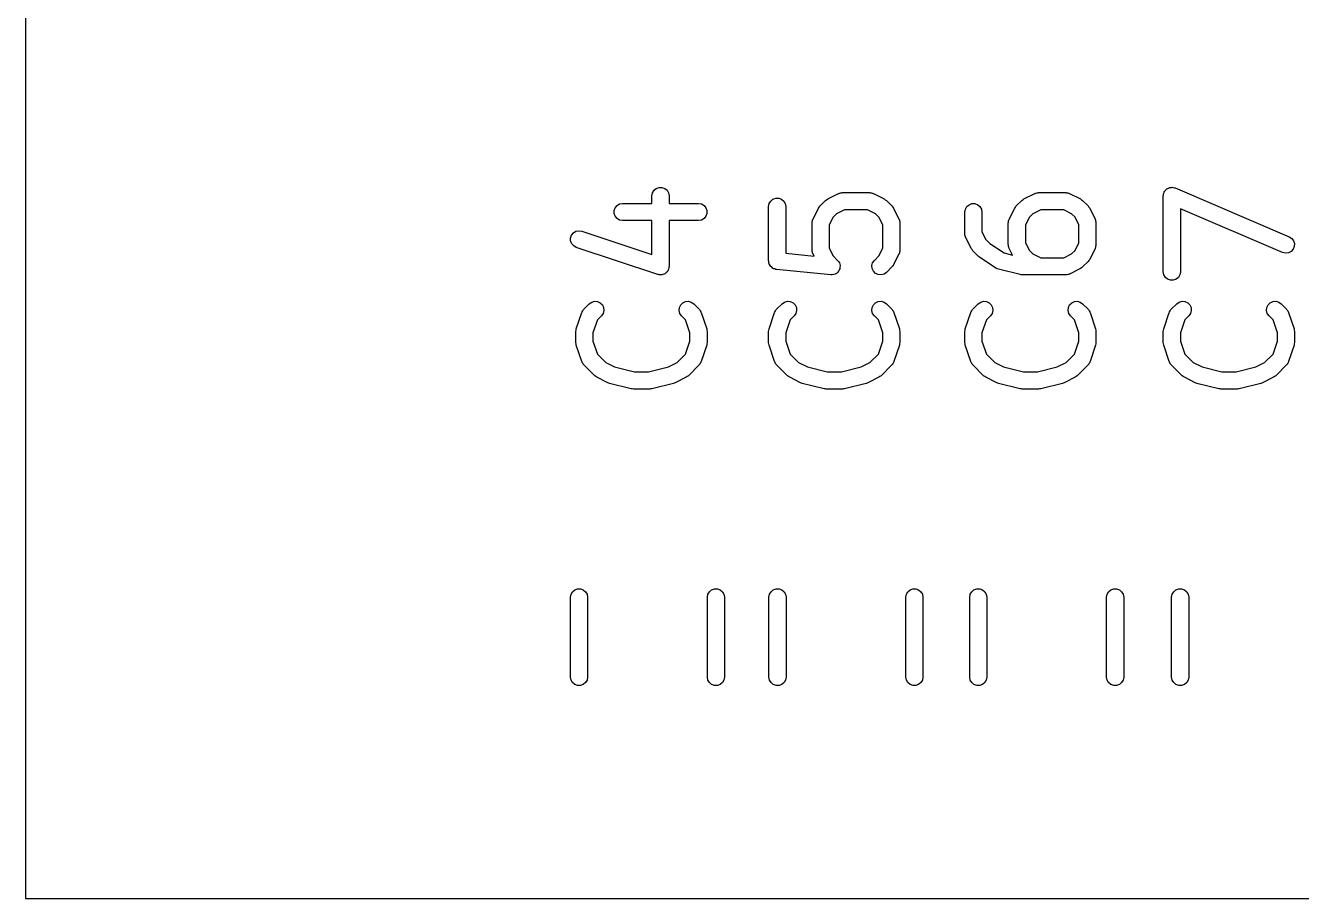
# Model space of a CAD drawing. Extents: x 76 to 227, y -129 to -83.
# Drawn here: x 108.93 to 120.11, y -108.07 to -100.42 of the extents above; entities that cross this region are included whole.
import ezdxf

# ---------------------------------------------------------------- set-up
doc = ezdxf.new("R2010")
doc.units = 0
doc.header["$MEASUREMENT"] = 0
doc.layers.add('BLACK', color=7, linetype='CONTINUOUS')

msp = doc.modelspace()

# ---------------------------------------------------------------- linework, layer by layer
at = {"layer": 'Black'}
for p, q in [((108.927, -100.22), (108.927, -108.07)), ((114.419, -101.912), (114.424, -101.886)), ((114.424, -101.886), (114.437, -101.863)), ((114.437, -101.863), (114.457, -101.847)), ((114.457, -101.847), (114.481, -101.838)), ((114.481, -101.838), (114.507, -101.838)), ((114.507, -101.838), (114.532, -101.847)), ((114.532, -101.847), (114.552, -101.863)), ((114.552, -101.863), (114.565, -101.886)), ((114.565, -101.886), (114.569, -101.912)), ((115.96, -101.94), (116.055, -101.892)), ((116.055, -101.892), (116.059, -101.891)), ((116.059, -101.891), (116.063, -101.889)), ((116.063, -101.889), (116.072, -101.887)), ((116.072, -101.887), (116.08, -101.885)), ((116.08, -101.885), (116.085, -101.885)), ((116.085, -101.885), (116.089, -101.884)), ((116.089, -101.884), (116.327, -101.884)), ((116.327, -101.884), (116.331, -101.885)), ((116.331, -101.885), (116.335, -101.885)), ((116.335, -101.885), (116.344, -101.887)), ((116.344, -101.887), (116.353, -101.889)), ((116.353, -101.889), (116.356, -101.891)), ((116.356, -101.891), (116.36, -101.892)), ((116.36, -101.892), (116.456, -101.94)), ((117.68, -101.94), (117.775, -101.892)), ((117.775, -101.892), (117.779, -101.891)), ((117.779, -101.891), (117.783, -101.889)), ((117.783, -101.889), (117.792, -101.887)), ((117.792, -101.887), (117.8, -101.885)), ((117.8, -101.885), (117.805, -101.885)), ((117.805, -101.885), (117.809, -101.884)), ((117.809, -101.884), (118.047, -101.884)), ((118.047, -101.884), (118.051, -101.885)), ((118.051, -101.885), (118.055, -101.885)), ((118.055, -101.885), (118.064, -101.887)), ((118.064, -101.887), (118.073, -101.889)), ((118.073, -101.889), (118.076, -101.891)), ((118.076, -101.891), (118.08, -101.892)), ((118.08, -101.892), (118.176, -101.94)), ((118.902, -101.912), (118.904, -101.903)), ((118.904, -101.895), (118.906, -101.89)), ((118.904, -101.903), (118.904, -101.895)), ((118.906, -101.89), (118.907, -101.886)), ((118.907, -101.886), (118.911, -101.879)), ((118.911, -101.879), (118.915, -101.871)), ((118.915, -101.871), (118.918, -101.867)), ((118.918, -101.867), (118.92, -101.863)), ((118.92, -101.863), (118.927, -101.858)), ((118.927, -101.858), (118.932, -101.852)), ((118.932, -101.852), (118.936, -101.85)), ((118.936, -101.85), (118.94, -101.847)), ((118.94, -101.847), (118.948, -101.844)), ((118.948, -101.844), (118.956, -101.84)), ((118.956, -101.84), (118.96, -101.839)), ((118.96, -101.839), (118.964, -101.838)), ((118.964, -101.838), (118.973, -101.838)), ((118.973, -101.838), (118.982, -101.837)), ((118.982, -101.837), (118.986, -101.838)), ((118.986, -101.838), (118.99, -101.838)), ((118.99, -101.838), (118.999, -101.841)), ((118.999, -101.841), (119.007, -101.843)), ((119.007, -101.843), (120.007, -102.271)), ((114.087, -102.041), (114.096, -102.017)), ((114.096, -102.017), (114.113, -101.997)), ((114.113, -101.997), (114.135, -101.984)), ((114.135, -101.984), (114.161, -101.98)), ((114.161, -101.98), (114.419, -101.98)), ((114.419, -101.98), (114.419, -101.912)), ((114.569, -101.912), (114.569, -101.98)), ((114.569, -101.98), (114.827, -101.98)), ((114.827, -101.98), (114.853, -101.984)), ((114.853, -101.984), (114.876, -101.997)), ((114.876, -101.997), (114.892, -102.017)), ((114.892, -102.017), (114.901, -102.041)), ((115.442, -102.007), (115.447, -101.981)), ((115.442, -102.483), (115.442, -102.007)), ((115.447, -101.981), (115.46, -101.959)), ((115.46, -101.959), (115.48, -101.942)), ((115.48, -101.942), (115.504, -101.933)), ((115.504, -101.933), (115.53, -101.933)), ((115.53, -101.933), (115.555, -101.942)), ((115.555, -101.942), (115.575, -101.959)), ((115.575, -101.959), (115.588, -101.981)), ((115.588, -101.981), (115.592, -102.007)), ((115.592, -102.007), (115.592, -102.415)), ((115.879, -102.021), (115.886, -102.011)), ((115.886, -102.011), (115.893, -102.001)), ((115.893, -102.001), (115.941, -101.954)), ((115.941, -101.954), (115.95, -101.947)), ((115.95, -101.947), (115.96, -101.94)), ((116.456, -101.94), (116.465, -101.947)), ((116.465, -101.947), (116.475, -101.954)), ((116.475, -101.954), (116.523, -102.001)), ((116.523, -102.001), (116.53, -102.011)), ((116.53, -102.011), (116.537, -102.021)), ((117.167, -102.029), (117.18, -102.006)), ((117.18, -102.006), (117.2, -101.99)), ((117.2, -101.99), (117.224, -101.981)), ((117.224, -101.981), (117.25, -101.981)), ((117.25, -101.981), (117.275, -101.99)), ((117.275, -101.99), (117.295, -102.006)), ((117.295, -102.006), (117.308, -102.029)), ((117.599, -102.021), (117.606, -102.011)), ((117.606, -102.011), (117.613, -102.001)), ((117.613, -102.001), (117.661, -101.954)), ((117.661, -101.954), (117.67, -101.947)), ((117.67, -101.947), (117.68, -101.94)), ((118.176, -101.94), (118.185, -101.947)), ((118.185, -101.947), (118.195, -101.954)), ((118.195, -101.954), (118.243, -102.001)), ((118.243, -102.001), (118.25, -102.011)), ((118.25, -102.011), (118.257, -102.021)), ((118.902, -102.578), (118.902, -101.912)), ((114.087, -102.068), (114.087, -102.041)), ((114.096, -102.092), (114.087, -102.068)), ((114.113, -102.112), (114.096, -102.092)), ((114.135, -102.125), (114.113, -102.112)), ((114.161, -102.13), (114.135, -102.125)), ((114.419, -102.13), (114.161, -102.13)), ((114.419, -102.427), (114.419, -102.13)), ((114.827, -102.13), (114.569, -102.13)), ((114.569, -102.13), (114.569, -102.531)), ((114.853, -102.125), (114.827, -102.13)), ((114.876, -102.112), (114.853, -102.125)), ((114.892, -102.092), (114.876, -102.112)), ((114.901, -102.068), (114.892, -102.092)), ((114.901, -102.041), (114.901, -102.068)), ((115.826, -102.133), (115.828, -102.124)), ((115.828, -102.124), (115.83, -102.12)), ((115.83, -102.12), (115.831, -102.116)), ((115.831, -102.116), (115.879, -102.021)), ((116.008, -102.099), (115.973, -102.167)), ((116.038, -102.069), (116.008, -102.099)), ((116.107, -102.034), (116.038, -102.069)), ((116.309, -102.034), (116.107, -102.034)), ((116.378, -102.069), (116.309, -102.034)), ((116.408, -102.099), (116.378, -102.069)), ((116.442, -102.167), (116.408, -102.099)), ((116.537, -102.021), (116.584, -102.116)), ((116.584, -102.116), (116.586, -102.12)), ((116.586, -102.12), (116.588, -102.124)), ((116.588, -102.124), (116.589, -102.133)), ((117.162, -102.055), (117.167, -102.029)), ((117.162, -102.245), (117.162, -102.055)), ((117.308, -102.029), (117.312, -102.055)), ((117.312, -102.055), (117.312, -102.227)), ((117.546, -102.133), (117.548, -102.124)), ((117.548, -102.124), (117.55, -102.12)), ((117.55, -102.12), (117.551, -102.116)), ((117.551, -102.116), (117.599, -102.021)), ((117.728, -102.099), (117.693, -102.167)), ((117.758, -102.069), (117.728, -102.099)), ((117.827, -102.034), (117.758, -102.069)), ((118.029, -102.034), (117.827, -102.034)), ((118.098, -102.069), (118.029, -102.034)), ((118.128, -102.099), (118.098, -102.069)), ((118.162, -102.167), (118.128, -102.099)), ((118.257, -102.021), (118.304, -102.116)), ((118.304, -102.116), (118.306, -102.12)), ((118.306, -102.12), (118.308, -102.124)), ((118.308, -102.124), (118.309, -102.133)), ((119.948, -102.409), (119.052, -102.025)), ((119.052, -102.025), (119.052, -102.578)), ((113.714, -102.257), (113.73, -102.237)), ((113.73, -102.237), (113.752, -102.223)), ((113.752, -102.223), (113.778, -102.218)), ((113.778, -102.218), (113.803, -102.221)), ((113.803, -102.221), (114.419, -102.427)), ((115.823, -102.15), (115.824, -102.146)), ((115.823, -102.388), (115.823, -102.15)), ((115.824, -102.141), (115.826, -102.133)), ((115.824, -102.146), (115.824, -102.141)), ((115.973, -102.167), (115.973, -102.37)), ((116.442, -102.37), (116.442, -102.167)), ((116.589, -102.133), (116.592, -102.141)), ((116.592, -102.141), (116.592, -102.146)), ((116.592, -102.146), (116.592, -102.15)), ((116.592, -102.15), (116.592, -102.388)), ((117.312, -102.227), (117.347, -102.296)), ((117.543, -102.15), (117.544, -102.146)), ((117.543, -102.34), (117.543, -102.15)), ((117.544, -102.141), (117.546, -102.133)), ((117.544, -102.146), (117.544, -102.141)), ((117.693, -102.167), (117.693, -102.323)), ((118.162, -102.323), (118.162, -102.167)), ((118.309, -102.133), (118.312, -102.141)), ((118.312, -102.141), (118.312, -102.146)), ((118.312, -102.146), (118.312, -102.15)), ((118.312, -102.15), (118.312, -102.34)), ((113.706, -102.282), (113.714, -102.257)), ((113.706, -102.308), (113.706, -102.282)), ((113.716, -102.332), (113.706, -102.308)), ((113.733, -102.351), (113.716, -102.332)), ((113.756, -102.364), (113.733, -102.351)), ((117.163, -102.249), (117.162, -102.245)), ((117.163, -102.254), (117.163, -102.249)), ((117.165, -102.262), (117.163, -102.254)), ((117.167, -102.271), (117.165, -102.262)), ((117.169, -102.274), (117.167, -102.271)), ((117.17, -102.279), (117.169, -102.274)), ((117.218, -102.374), (117.17, -102.279)), ((117.347, -102.296), (117.38, -102.33)), ((117.38, -102.33), (117.506, -102.413)), ((117.544, -102.344), (117.543, -102.34)), ((117.544, -102.349), (117.544, -102.344)), ((117.546, -102.357), (117.544, -102.349)), ((117.693, -102.323), (117.728, -102.391)), ((118.128, -102.391), (118.162, -102.323)), ((118.312, -102.349), (118.309, -102.357)), ((118.312, -102.34), (118.312, -102.344)), ((118.312, -102.344), (118.312, -102.349)), ((120.007, -102.271), (120.029, -102.286)), ((120.029, -102.286), (120.044, -102.306)), ((120.044, -102.306), (120.052, -102.331)), ((120.052, -102.331), (120.05, -102.357)), ((114.47, -102.602), (113.756, -102.364)), ((115.592, -102.415), (115.841, -102.44)), ((115.824, -102.392), (115.823, -102.388)), ((115.824, -102.396), (115.824, -102.392)), ((115.826, -102.405), (115.824, -102.396)), ((115.828, -102.414), (115.826, -102.405)), ((115.83, -102.417), (115.828, -102.414)), ((115.831, -102.421), (115.83, -102.417)), ((115.841, -102.44), (115.831, -102.421)), ((115.973, -102.37), (116.008, -102.439)), ((116.008, -102.439), (116.047, -102.478)), ((116.369, -102.478), (116.408, -102.439)), ((116.408, -102.439), (116.442, -102.37)), ((116.584, -102.421), (116.537, -102.517)), ((116.586, -102.417), (116.584, -102.421)), ((116.588, -102.414), (116.586, -102.417)), ((116.589, -102.405), (116.588, -102.414)), ((116.592, -102.396), (116.589, -102.405)), ((116.592, -102.388), (116.592, -102.392)), ((116.592, -102.392), (116.592, -102.396)), ((117.225, -102.383), (117.218, -102.374)), ((117.232, -102.393), (117.225, -102.383)), ((117.28, -102.441), (117.232, -102.393)), ((117.286, -102.445), (117.28, -102.441)), ((117.291, -102.45), (117.286, -102.445)), ((117.434, -102.545), (117.291, -102.45)), ((117.506, -102.413), (117.58, -102.432)), ((117.548, -102.366), (117.546, -102.357)), ((117.55, -102.37), (117.548, -102.366)), ((117.551, -102.374), (117.55, -102.37)), ((117.58, -102.432), (117.551, -102.374)), ((117.728, -102.391), (117.758, -102.421)), ((117.758, -102.421), (117.827, -102.456)), ((117.827, -102.456), (118.029, -102.456)), ((118.029, -102.456), (118.098, -102.421)), ((118.098, -102.421), (118.128, -102.391)), ((118.304, -102.374), (118.257, -102.469)), ((118.306, -102.37), (118.304, -102.374)), ((118.308, -102.366), (118.306, -102.37)), ((118.309, -102.357), (118.308, -102.366)), ((119.973, -102.415), (119.948, -102.409)), ((119.999, -102.412), (119.973, -102.415)), ((120.022, -102.4), (119.999, -102.412)), ((120.04, -102.381), (120.022, -102.4)), ((120.05, -102.357), (120.04, -102.381)), ((114.552, -102.579), (114.547, -102.582)), ((114.555, -102.572), (114.552, -102.579)), ((114.56, -102.566), (114.555, -102.572)), ((114.562, -102.561), (114.56, -102.566)), ((114.565, -102.556), (114.562, -102.561)), ((114.566, -102.549), (114.565, -102.556)), ((114.568, -102.542), (114.566, -102.549)), ((114.569, -102.531), (114.568, -102.536)), ((114.568, -102.536), (114.568, -102.542)), ((115.443, -102.486), (115.442, -102.483)), ((115.443, -102.489), (115.443, -102.486)), ((115.445, -102.499), (115.443, -102.489)), ((115.447, -102.509), (115.445, -102.499)), ((115.448, -102.511), (115.447, -102.509)), ((115.449, -102.514), (115.448, -102.511)), ((115.455, -102.522), (115.449, -102.514)), ((115.46, -102.531), (115.455, -102.522)), ((115.462, -102.533), (115.46, -102.531)), ((115.464, -102.535), (115.462, -102.533)), ((115.472, -102.541), (115.464, -102.535)), ((115.48, -102.548), (115.472, -102.541)), ((115.483, -102.549), (115.48, -102.548)), ((115.485, -102.551), (115.483, -102.549)), ((115.495, -102.553), (115.485, -102.551)), ((115.504, -102.557), (115.495, -102.553)), ((115.507, -102.557), (115.504, -102.557)), ((115.51, -102.558), (115.507, -102.557)), ((115.986, -102.605), (115.51, -102.558)), ((116.054, -102.574), (116.045, -102.583)), ((116.047, -102.478), (116.047, -102.478)), ((116.047, -102.478), (116.047, -102.478)), ((116.047, -102.478), (116.054, -102.489)), ((116.054, -102.489), (116.062, -102.499)), ((116.055, -102.574), (116.054, -102.574)), ((116.06, -102.562), (116.055, -102.574)), ((116.055, -102.574), (116.055, -102.574)), ((116.066, -102.551), (116.06, -102.562)), ((116.062, -102.499), (116.062, -102.499)), ((116.062, -102.499), (116.062, -102.5)), ((116.062, -102.5), (116.065, -102.512)), ((116.065, -102.512), (116.068, -102.524)), ((116.067, -102.538), (116.066, -102.55)), ((116.066, -102.55), (116.066, -102.551)), ((116.066, -102.551), (116.066, -102.551)), ((116.068, -102.525), (116.067, -102.538)), ((116.068, -102.524), (116.068, -102.525)), ((116.068, -102.525), (116.068, -102.525)), ((116.347, -102.524), (116.354, -102.499)), ((116.35, -102.55), (116.347, -102.524)), ((116.361, -102.574), (116.35, -102.55)), ((116.354, -102.499), (116.369, -102.478)), ((116.379, -102.592), (116.361, -102.574)), ((116.523, -102.536), (116.475, -102.584)), ((116.53, -102.526), (116.523, -102.536)), ((116.537, -102.517), (116.53, -102.526)), ((117.446, -102.551), (117.434, -102.545)), ((117.457, -102.556), (117.446, -102.551)), ((117.648, -102.603), (117.457, -102.556)), ((118.176, -102.55), (118.08, -102.598)), ((118.185, -102.543), (118.176, -102.55)), ((118.195, -102.536), (118.185, -102.543)), ((118.243, -102.489), (118.195, -102.536)), ((118.25, -102.479), (118.243, -102.489)), ((118.257, -102.469), (118.25, -102.479)), ((118.907, -102.604), (118.902, -102.578)), ((119.052, -102.578), (119.048, -102.604)), ((114.476, -102.603), (114.47, -102.602)), ((114.481, -102.605), (114.476, -102.603)), ((114.489, -102.605), (114.481, -102.605)), ((114.496, -102.606), (114.489, -102.605)), ((114.502, -102.605), (114.496, -102.606)), ((114.507, -102.605), (114.502, -102.605)), ((114.514, -102.602), (114.507, -102.605)), ((114.522, -102.6), (114.514, -102.602)), ((114.526, -102.598), (114.522, -102.6)), ((114.532, -102.596), (114.526, -102.598)), ((114.537, -102.591), (114.532, -102.596)), ((114.544, -102.587), (114.537, -102.591)), ((114.547, -102.582), (114.544, -102.587)), ((115.987, -102.605), (115.986, -102.605)), ((115.999, -102.604), (115.987, -102.605)), ((115.987, -102.605), (115.987, -102.605)), ((116.012, -102.603), (115.999, -102.604)), ((116.013, -102.603), (116.012, -102.603)), ((116.024, -102.598), (116.013, -102.603)), ((116.013, -102.603), (116.013, -102.603)), ((116.036, -102.593), (116.024, -102.598)), ((116.037, -102.592), (116.036, -102.592)), ((116.036, -102.592), (116.036, -102.593)), ((116.045, -102.583), (116.037, -102.592)), ((116.403, -102.603), (116.379, -102.592)), ((116.429, -102.605), (116.403, -102.603)), ((116.454, -102.599), (116.429, -102.605)), ((116.475, -102.584), (116.454, -102.599)), ((117.657, -102.604), (117.648, -102.603)), ((117.666, -102.606), (117.657, -102.604)), ((118.047, -102.606), (117.666, -102.606)), ((118.051, -102.605), (118.047, -102.606)), ((118.055, -102.605), (118.051, -102.605)), ((118.064, -102.603), (118.055, -102.605)), ((118.073, -102.601), (118.064, -102.603)), ((118.076, -102.599), (118.073, -102.601)), ((118.08, -102.598), (118.076, -102.599)), ((118.92, -102.627), (118.907, -102.604)), ((118.94, -102.643), (118.92, -102.627)), ((118.964, -102.652), (118.94, -102.643)), ((118.99, -102.652), (118.964, -102.652)), ((119.015, -102.643), (118.99, -102.652)), ((119.035, -102.627), (119.015, -102.643)), ((119.048, -102.604), (119.035, -102.627)), ((113.812, -102.92), (113.816, -102.913)), ((113.816, -102.913), (113.819, -102.91)), ((113.819, -102.91), (113.822, -102.906)), ((113.822, -102.906), (113.87, -102.859)), ((113.87, -102.859), (113.891, -102.844)), ((113.891, -102.844), (113.916, -102.837)), ((113.916, -102.837), (113.942, -102.839)), ((113.942, -102.839), (113.966, -102.85)), ((113.966, -102.85), (113.984, -102.869)), ((113.984, -102.869), (113.995, -102.892)), ((113.995, -102.892), (113.997, -102.918)), ((114.657, -102.918), (114.66, -102.892)), ((114.66, -102.892), (114.671, -102.869)), ((114.671, -102.869), (114.689, -102.85)), ((114.689, -102.85), (114.713, -102.839)), ((114.713, -102.839), (114.739, -102.837)), ((114.739, -102.837), (114.764, -102.844)), ((114.764, -102.844), (114.785, -102.859)), ((114.785, -102.859), (114.833, -102.906)), ((114.833, -102.906), (114.835, -102.91)), ((114.835, -102.91), (114.839, -102.913)), ((114.839, -102.913), (114.843, -102.92)), ((115.502, -102.92), (115.506, -102.913)), ((115.506, -102.913), (115.509, -102.91)), ((115.509, -102.91), (115.512, -102.906)), ((115.512, -102.906), (115.56, -102.859)), ((115.56, -102.859), (115.581, -102.844)), ((115.581, -102.844), (115.606, -102.837)), ((115.606, -102.837), (115.632, -102.839)), ((115.632, -102.839), (115.656, -102.85)), ((115.656, -102.85), (115.674, -102.869)), ((115.674, -102.869), (115.685, -102.892)), ((115.685, -102.892), (115.687, -102.918)), ((116.347, -102.918), (116.35, -102.892)), ((116.35, -102.892), (116.361, -102.869)), ((116.361, -102.869), (116.379, -102.85)), ((116.379, -102.85), (116.403, -102.839)), ((116.403, -102.839), (116.429, -102.837)), ((116.429, -102.837), (116.454, -102.844)), ((116.454, -102.844), (116.475, -102.859)), ((116.475, -102.859), (116.523, -102.906)), ((116.523, -102.906), (116.525, -102.91)), ((116.525, -102.91), (116.529, -102.913)), ((116.529, -102.913), (116.533, -102.92)), ((117.222, -102.92), (117.226, -102.913)), ((117.226, -102.913), (117.229, -102.91)), ((117.229, -102.91), (117.232, -102.906)), ((117.232, -102.906), (117.28, -102.859)), ((117.28, -102.859), (117.301, -102.844)), ((117.301, -102.844), (117.326, -102.837)), ((117.326, -102.837), (117.352, -102.839)), ((117.352, -102.839), (117.376, -102.85)), ((117.376, -102.85), (117.394, -102.869)), ((117.394, -102.869), (117.405, -102.892)), ((117.405, -102.892), (117.407, -102.918)), ((118.067, -102.918), (118.07, -102.892)), ((118.07, -102.892), (118.081, -102.869)), ((118.081, -102.869), (118.099, -102.85)), ((118.099, -102.85), (118.123, -102.839)), ((118.123, -102.839), (118.149, -102.837)), ((118.149, -102.837), (118.174, -102.844)), ((118.174, -102.844), (118.195, -102.859)), ((118.195, -102.859), (118.243, -102.906)), ((118.243, -102.906), (118.245, -102.91)), ((118.245, -102.91), (118.249, -102.913)), ((118.249, -102.913), (118.253, -102.92)), ((118.962, -102.92), (118.966, -102.913)), ((118.966, -102.913), (118.969, -102.91)), ((118.969, -102.91), (118.972, -102.906)), ((118.972, -102.906), (119.02, -102.859)), ((119.02, -102.859), (119.041, -102.844)), ((119.041, -102.844), (119.066, -102.837)), ((119.066, -102.837), (119.092, -102.839)), ((119.092, -102.839), (119.116, -102.85)), ((119.116, -102.85), (119.134, -102.869)), ((119.134, -102.869), (119.145, -102.892)), ((119.145, -102.892), (119.147, -102.918)), ((119.807, -102.918), (119.81, -102.892)), ((119.81, -102.892), (119.821, -102.869)), ((119.821, -102.869), (119.839, -102.85)), ((119.839, -102.85), (119.863, -102.839)), ((119.863, -102.839), (119.889, -102.837)), ((119.889, -102.837), (119.914, -102.844)), ((119.914, -102.844), (119.935, -102.859)), ((119.935, -102.859), (119.983, -102.906)), ((119.983, -102.906), (119.985, -102.91)), ((119.985, -102.91), (119.989, -102.913)), ((119.989, -102.913), (119.993, -102.92)), ((113.756, -103.078), (113.804, -102.936)), ((113.804, -102.936), (113.806, -102.932)), ((113.806, -102.932), (113.807, -102.928)), ((113.807, -102.928), (113.812, -102.92)), ((113.941, -103), (113.902, -103.114)), ((113.976, -102.965), (113.941, -103)), ((113.991, -102.943), (113.976, -102.965)), ((113.997, -102.918), (113.991, -102.943)), ((114.664, -102.943), (114.657, -102.918)), ((114.679, -102.965), (114.664, -102.943)), ((114.714, -103), (114.679, -102.965)), ((114.752, -103.114), (114.714, -103)), ((114.843, -102.92), (114.848, -102.928)), ((114.848, -102.928), (114.849, -102.932)), ((114.849, -102.932), (114.851, -102.936)), ((114.851, -102.936), (114.899, -103.078)), ((115.446, -103.078), (115.494, -102.936)), ((115.494, -102.936), (115.496, -102.932)), ((115.496, -102.932), (115.497, -102.928)), ((115.497, -102.928), (115.502, -102.92)), ((115.631, -103), (115.592, -103.114)), ((115.666, -102.965), (115.631, -103)), ((115.681, -102.943), (115.666, -102.965)), ((115.687, -102.918), (115.681, -102.943)), ((116.354, -102.943), (116.347, -102.918)), ((116.369, -102.965), (116.354, -102.943)), ((116.404, -103), (116.369, -102.965)), ((116.442, -103.114), (116.404, -103)), ((116.533, -102.92), (116.538, -102.928)), ((116.538, -102.928), (116.539, -102.932)), ((116.539, -102.932), (116.541, -102.936)), ((116.541, -102.936), (116.589, -103.078)), ((117.166, -103.078), (117.214, -102.936)), ((117.214, -102.936), (117.216, -102.932)), ((117.216, -102.932), (117.217, -102.928)), ((117.217, -102.928), (117.222, -102.92)), ((117.351, -103), (117.312, -103.114)), ((117.386, -102.965), (117.351, -103)), ((117.401, -102.943), (117.386, -102.965)), ((117.407, -102.918), (117.401, -102.943)), ((118.074, -102.943), (118.067, -102.918)), ((118.089, -102.965), (118.074, -102.943)), ((118.124, -103), (118.089, -102.965)), ((118.162, -103.114), (118.124, -103)), ((118.253, -102.92), (118.258, -102.928)), ((118.258, -102.928), (118.259, -102.932)), ((118.259, -102.932), (118.261, -102.936)), ((118.261, -102.936), (118.309, -103.078)), ((118.906, -103.078), (118.954, -102.936)), ((118.954, -102.936), (118.956, -102.932)), ((118.956, -102.932), (118.957, -102.928)), ((118.957, -102.928), (118.962, -102.92)), ((119.091, -103), (119.052, -103.114)), ((119.126, -102.965), (119.091, -103)), ((119.141, -102.943), (119.126, -102.965)), ((119.147, -102.918), (119.141, -102.943)), ((119.814, -102.943), (119.807, -102.918)), ((119.829, -102.965), (119.814, -102.943)), ((119.864, -103), (119.829, -102.965)), ((119.902, -103.114), (119.864, -103)), ((119.993, -102.92), (119.998, -102.928)), ((119.998, -102.928), (119.999, -102.932)), ((119.999, -102.932), (120.001, -102.936)), ((120.001, -102.936), (120.049, -103.078)), ((113.752, -103.102), (113.754, -103.09)), ((113.752, -103.197), (113.752, -103.102)), ((113.754, -103.09), (113.756, -103.078)), ((113.902, -103.114), (113.902, -103.185)), ((114.752, -103.185), (114.752, -103.114)), ((114.899, -103.078), (114.9, -103.09)), ((114.9, -103.09), (114.902, -103.102)), ((114.902, -103.102), (114.902, -103.197)), ((115.442, -103.102), (115.444, -103.09)), ((115.442, -103.197), (115.442, -103.102)), ((115.444, -103.09), (115.446, -103.078)), ((115.592, -103.114), (115.592, -103.185)), ((116.442, -103.185), (116.442, -103.114)), ((116.589, -103.078), (116.59, -103.09)), ((116.59, -103.09), (116.592, -103.102)), ((116.592, -103.102), (116.592, -103.197)), ((117.162, -103.102), (117.164, -103.09)), ((117.162, -103.197), (117.162, -103.102)), ((117.164, -103.09), (117.166, -103.078)), ((117.312, -103.114), (117.312, -103.185)), ((118.162, -103.185), (118.162, -103.114)), ((118.309, -103.078), (118.31, -103.09)), ((118.31, -103.09), (118.312, -103.102)), ((118.312, -103.102), (118.312, -103.197)), ((118.902, -103.102), (118.904, -103.09)), ((118.902, -103.197), (118.902, -103.102)), ((118.904, -103.09), (118.906, -103.078)), ((119.052, -103.114), (119.052, -103.185)), ((119.902, -103.185), (119.902, -103.114)), ((120.049, -103.078), (120.05, -103.09)), ((120.05, -103.09), (120.052, -103.102)), ((120.052, -103.102), (120.052, -103.197)), ((113.754, -103.209), (113.752, -103.197)), ((113.756, -103.221), (113.754, -103.209)), ((113.804, -103.364), (113.756, -103.221)), ((113.902, -103.185), (113.941, -103.3)), ((114.714, -103.3), (114.752, -103.185)), ((114.899, -103.221), (114.851, -103.364)), ((114.9, -103.209), (114.899, -103.221)), ((114.902, -103.197), (114.9, -103.209)), ((115.444, -103.209), (115.442, -103.197)), ((115.446, -103.221), (115.444, -103.209)), ((115.494, -103.364), (115.446, -103.221)), ((115.592, -103.185), (115.631, -103.3)), ((116.404, -103.3), (116.442, -103.185)), ((116.589, -103.221), (116.541, -103.364)), ((116.59, -103.209), (116.589, -103.221)), ((116.592, -103.197), (116.59, -103.209)), ((117.164, -103.209), (117.162, -103.197)), ((117.166, -103.221), (117.164, -103.209)), ((117.214, -103.364), (117.166, -103.221)), ((117.312, -103.185), (117.351, -103.3)), ((118.124, -103.3), (118.162, -103.185)), ((118.309, -103.221), (118.261, -103.364)), ((118.31, -103.209), (118.309, -103.221)), ((118.312, -103.197), (118.31, -103.209)), ((118.904, -103.209), (118.902, -103.197)), ((118.906, -103.221), (118.904, -103.209)), ((118.954, -103.364), (118.906, -103.221)), ((119.052, -103.185), (119.091, -103.3)), ((119.864, -103.3), (119.902, -103.185)), ((120.049, -103.221), (120.001, -103.364)), ((120.05, -103.209), (120.049, -103.221)), ((120.052, -103.197), (120.05, -103.209)), ((113.941, -103.3), (114.015, -103.374)), ((114.64, -103.374), (114.714, -103.3)), ((115.631, -103.3), (115.705, -103.374)), ((116.33, -103.374), (116.404, -103.3)), ((117.351, -103.3), (117.425, -103.374)), ((118.05, -103.374), (118.124, -103.3)), ((119.091, -103.3), (119.165, -103.374)), ((119.79, -103.374), (119.864, -103.3)), ((113.806, -103.368), (113.804, -103.364)), ((113.807, -103.372), (113.806, -103.368)), ((113.812, -103.379), (113.807, -103.372)), ((113.816, -103.387), (113.812, -103.379)), ((113.819, -103.39), (113.816, -103.387)), ((113.822, -103.393), (113.819, -103.39)), ((113.917, -103.489), (113.822, -103.393)), ((114.015, -103.374), (114.092, -103.412)), ((114.092, -103.412), (114.265, -103.456)), ((114.265, -103.456), (114.39, -103.456)), ((114.39, -103.456), (114.563, -103.412)), ((114.563, -103.412), (114.64, -103.374)), ((114.833, -103.393), (114.738, -103.489)), ((114.835, -103.39), (114.833, -103.393)), ((114.839, -103.387), (114.835, -103.39)), ((114.843, -103.379), (114.839, -103.387)), ((114.848, -103.372), (114.843, -103.379)), ((114.849, -103.368), (114.848, -103.372)), ((114.851, -103.364), (114.849, -103.368)), ((115.496, -103.368), (115.494, -103.364)), ((115.497, -103.372), (115.496, -103.368)), ((115.502, -103.379), (115.497, -103.372)), ((115.506, -103.387), (115.502, -103.379)), ((115.509, -103.39), (115.506, -103.387)), ((115.512, -103.393), (115.509, -103.39)), ((115.607, -103.489), (115.512, -103.393)), ((115.705, -103.374), (115.782, -103.412)), ((115.782, -103.412), (115.955, -103.456)), ((115.955, -103.456), (116.08, -103.456)), ((116.08, -103.456), (116.253, -103.412)), ((116.253, -103.412), (116.33, -103.374)), ((116.523, -103.393), (116.428, -103.489)), ((116.525, -103.39), (116.523, -103.393)), ((116.529, -103.387), (116.525, -103.39)), ((116.533, -103.379), (116.529, -103.387)), ((116.538, -103.372), (116.533, -103.379)), ((116.539, -103.368), (116.538, -103.372)), ((116.541, -103.364), (116.539, -103.368)), ((117.216, -103.368), (117.214, -103.364)), ((117.217, -103.372), (117.216, -103.368)), ((117.222, -103.379), (117.217, -103.372)), ((117.226, -103.387), (117.222, -103.379)), ((117.229, -103.39), (117.226, -103.387)), ((117.232, -103.393), (117.229, -103.39)), ((117.327, -103.489), (117.232, -103.393)), ((117.425, -103.374), (117.502, -103.412)), ((117.502, -103.412), (117.675, -103.456)), ((117.675, -103.456), (117.8, -103.456)), ((117.8, -103.456), (117.973, -103.412)), ((117.973, -103.412), (118.05, -103.374)), ((118.243, -103.393), (118.148, -103.489)), ((118.245, -103.39), (118.243, -103.393)), ((118.249, -103.387), (118.245, -103.39)), ((118.253, -103.379), (118.249, -103.387)), ((118.258, -103.372), (118.253, -103.379)), ((118.259, -103.368), (118.258, -103.372)), ((118.261, -103.364), (118.259, -103.368)), ((118.956, -103.368), (118.954, -103.364)), ((118.957, -103.372), (118.956, -103.368)), ((118.962, -103.379), (118.957, -103.372)), ((118.966, -103.387), (118.962, -103.379)), ((118.969, -103.39), (118.966, -103.387)), ((118.972, -103.393), (118.969, -103.39)), ((119.067, -103.489), (118.972, -103.393)), ((119.165, -103.374), (119.242, -103.412)), ((119.242, -103.412), (119.415, -103.456)), ((119.415, -103.456), (119.54, -103.456)), ((119.54, -103.456), (119.713, -103.412)), ((119.713, -103.412), (119.79, -103.374)), ((119.983, -103.393), (119.888, -103.489)), ((119.985, -103.39), (119.983, -103.393)), ((119.989, -103.387), (119.985, -103.39)), ((119.993, -103.379), (119.989, -103.387)), ((119.998, -103.372), (119.993, -103.379)), ((119.999, -103.368), (119.998, -103.372)), ((120.001, -103.364), (119.999, -103.368)), ((113.927, -103.495), (113.917, -103.489)), ((113.937, -103.503), (113.927, -103.495)), ((114.032, -103.55), (113.937, -103.503)), ((114.04, -103.553), (114.032, -103.55)), ((114.047, -103.556), (114.04, -103.553)), ((114.238, -103.603), (114.047, -103.556)), ((114.607, -103.556), (114.417, -103.603)), ((114.615, -103.553), (114.607, -103.556)), ((114.623, -103.55), (114.615, -103.553)), ((114.718, -103.503), (114.623, -103.55)), ((114.728, -103.495), (114.718, -103.503)), ((114.738, -103.489), (114.728, -103.495)), ((115.617, -103.495), (115.607, -103.489)), ((115.627, -103.503), (115.617, -103.495)), ((115.722, -103.55), (115.627, -103.503)), ((115.73, -103.553), (115.722, -103.55)), ((115.737, -103.556), (115.73, -103.553)), ((115.928, -103.603), (115.737, -103.556)), ((116.297, -103.556), (116.107, -103.603)), ((116.305, -103.553), (116.297, -103.556)), ((116.313, -103.55), (116.305, -103.553)), ((116.408, -103.503), (116.313, -103.55)), ((116.418, -103.495), (116.408, -103.503)), ((116.428, -103.489), (116.418, -103.495)), ((117.337, -103.495), (117.327, -103.489)), ((117.347, -103.503), (117.337, -103.495)), ((117.442, -103.55), (117.347, -103.503)), ((117.45, -103.553), (117.442, -103.55)), ((117.457, -103.556), (117.45, -103.553)), ((117.648, -103.603), (117.457, -103.556)), ((118.017, -103.556), (117.827, -103.603)), ((118.025, -103.553), (118.017, -103.556)), ((118.033, -103.55), (118.025, -103.553)), ((118.128, -103.503), (118.033, -103.55)), ((118.138, -103.495), (118.128, -103.503)), ((118.148, -103.489), (118.138, -103.495)), ((119.077, -103.495), (119.067, -103.489)), ((119.087, -103.503), (119.077, -103.495)), ((119.182, -103.55), (119.087, -103.503)), ((119.19, -103.553), (119.182, -103.55)), ((119.197, -103.556), (119.19, -103.553)), ((119.388, -103.603), (119.197, -103.556)), ((119.757, -103.556), (119.567, -103.603)), ((119.765, -103.553), (119.757, -103.556)), ((119.773, -103.55), (119.765, -103.553)), ((119.868, -103.503), (119.773, -103.55)), ((119.878, -103.495), (119.868, -103.503)), ((119.888, -103.489), (119.878, -103.495)), ((114.247, -103.604), (114.238, -103.603)), ((114.256, -103.606), (114.247, -103.604)), ((114.399, -103.606), (114.256, -103.606)), ((114.408, -103.604), (114.399, -103.606)), ((114.417, -103.603), (114.408, -103.604)), ((115.937, -103.604), (115.928, -103.603)), ((115.946, -103.606), (115.937, -103.604)), ((116.089, -103.606), (115.946, -103.606)), ((116.098, -103.604), (116.089, -103.606)), ((116.107, -103.603), (116.098, -103.604)), ((117.657, -103.604), (117.648, -103.603)), ((117.666, -103.606), (117.657, -103.604)), ((117.809, -103.606), (117.666, -103.606)), ((117.818, -103.604), (117.809, -103.606)), ((117.827, -103.603), (117.818, -103.604)), ((119.397, -103.604), (119.388, -103.603)), ((119.406, -103.606), (119.397, -103.604)), ((119.549, -103.606), (119.406, -103.606)), ((119.558, -103.604), (119.549, -103.606)), ((119.567, -103.603), (119.558, -103.604)), ((113.723, -105.382), (113.742, -105.365)), ((113.742, -105.365), (113.767, -105.356)), ((113.767, -105.356), (113.793, -105.356)), ((113.793, -105.356), (113.817, -105.365)), ((113.817, -105.365), (113.837, -105.382)), ((114.923, -105.382), (114.942, -105.365)), ((114.942, -105.365), (114.967, -105.356)), ((114.967, -105.356), (114.993, -105.356)), ((114.993, -105.356), (115.017, -105.365)), ((115.017, -105.365), (115.037, -105.382)), ((115.463, -105.382), (115.483, -105.365)), ((115.483, -105.365), (115.507, -105.356)), ((115.507, -105.356), (115.533, -105.356)), ((115.533, -105.356), (115.557, -105.365)), ((115.557, -105.365), (115.577, -105.382)), ((116.663, -105.382), (116.682, -105.365)), ((116.682, -105.365), (116.707, -105.356)), ((116.707, -105.356), (116.733, -105.356)), ((116.733, -105.356), (116.757, -105.365)), ((116.757, -105.365), (116.777, -105.382)), ((117.223, -105.382), (117.242, -105.365)), ((117.242, -105.365), (117.267, -105.356)), ((117.267, -105.356), (117.293, -105.356)), ((117.293, -105.356), (117.317, -105.365)), ((117.317, -105.365), (117.337, -105.382)), ((118.423, -105.382), (118.442, -105.365)), ((118.442, -105.365), (118.467, -105.356)), ((118.467, -105.356), (118.493, -105.356)), ((118.493, -105.356), (118.517, -105.365)), ((118.517, -105.365), (118.537, -105.382)), ((118.993, -105.382), (119.012, -105.365)), ((119.012, -105.365), (119.037, -105.356)), ((119.037, -105.356), (119.063, -105.356)), ((119.063, -105.356), (119.087, -105.365)), ((119.087, -105.365), (119.107, -105.382)), ((113.705, -105.43), (113.71, -105.404)), ((113.705, -106.13), (113.705, -105.43)), ((113.71, -105.404), (113.723, -105.382)), ((113.837, -105.382), (113.85, -105.404)), ((113.85, -105.404), (113.855, -105.43)), ((113.855, -105.43), (113.855, -106.13)), ((114.905, -105.43), (114.91, -105.404)), ((114.905, -106.13), (114.905, -105.43)), ((114.91, -105.404), (114.923, -105.382)), ((115.037, -105.382), (115.05, -105.404)), ((115.05, -105.404), (115.055, -105.43)), ((115.055, -105.43), (115.055, -106.13)), ((115.445, -105.43), (115.45, -105.404)), ((115.445, -106.13), (115.445, -105.43)), ((115.45, -105.404), (115.463, -105.382)), ((115.577, -105.382), (115.59, -105.404)), ((115.59, -105.404), (115.595, -105.43)), ((115.595, -105.43), (115.595, -106.13)), ((116.645, -105.43), (116.65, -105.404)), ((116.645, -106.13), (116.645, -105.43)), ((116.65, -105.404), (116.663, -105.382)), ((116.777, -105.382), (116.79, -105.404)), ((116.79, -105.404), (116.795, -105.43)), ((116.795, -105.43), (116.795, -106.13)), ((117.205, -105.43), (117.21, -105.404)), ((117.205, -106.13), (117.205, -105.43)), ((117.21, -105.404), (117.223, -105.382)), ((117.337, -105.382), (117.35, -105.404)), ((117.35, -105.404), (117.355, -105.43)), ((117.355, -105.43), (117.355, -106.13)), ((118.405, -105.43), (118.41, -105.404)), ((118.405, -106.13), (118.405, -105.43)), ((118.41, -105.404), (118.423, -105.382)), ((118.537, -105.382), (118.55, -105.404)), ((118.55, -105.404), (118.555, -105.43)), ((118.555, -105.43), (118.555, -106.13)), ((118.975, -105.43), (118.98, -105.404)), ((118.975, -106.13), (118.975, -105.43)), ((118.98, -105.404), (118.993, -105.382)), ((119.107, -105.382), (119.12, -105.404)), ((119.12, -105.404), (119.125, -105.43)), ((119.125, -105.43), (119.125, -106.13)), ((113.71, -106.156), (113.705, -106.13)), ((113.723, -106.178), (113.71, -106.156)), ((113.85, -106.156), (113.837, -106.178)), ((113.855, -106.13), (113.85, -106.156)), ((114.91, -106.156), (114.905, -106.13)), ((114.923, -106.178), (114.91, -106.156)), ((115.05, -106.156), (115.037, -106.178)), ((115.055, -106.13), (115.05, -106.156)), ((115.45, -106.156), (115.445, -106.13)), ((115.463, -106.178), (115.45, -106.156)), ((115.59, -106.156), (115.577, -106.178)), ((115.595, -106.13), (115.59, -106.156)), ((116.65, -106.156), (116.645, -106.13)), ((116.663, -106.178), (116.65, -106.156)), ((116.79, -106.156), (116.777, -106.178)), ((116.795, -106.13), (116.79, -106.156)), ((117.21, -106.156), (117.205, -106.13)), ((117.223, -106.178), (117.21, -106.156)), ((117.35, -106.156), (117.337, -106.178)), ((117.355, -106.13), (117.35, -106.156)), ((118.41, -106.156), (118.405, -106.13)), ((118.423, -106.178), (118.41, -106.156)), ((118.55, -106.156), (118.537, -106.178)), ((118.555, -106.13), (118.55, -106.156)), ((118.98, -106.156), (118.975, -106.13)), ((118.993, -106.178), (118.98, -106.156)), ((119.12, -106.156), (119.107, -106.178)), ((119.125, -106.13), (119.12, -106.156)), ((113.742, -106.195), (113.723, -106.178)), ((113.767, -106.204), (113.742, -106.195)), ((113.793, -106.204), (113.767, -106.204)), ((113.817, -106.195), (113.793, -106.204)), ((113.837, -106.178), (113.817, -106.195)), ((114.942, -106.195), (114.923, -106.178)), ((114.967, -106.204), (114.942, -106.195)), ((114.993, -106.204), (114.967, -106.204)), ((115.017, -106.195), (114.993, -106.204)), ((115.037, -106.178), (115.017, -106.195)), ((115.483, -106.195), (115.463, -106.178)), ((115.507, -106.204), (115.483, -106.195)), ((115.533, -106.204), (115.507, -106.204)), ((115.557, -106.195), (115.533, -106.204)), ((115.577, -106.178), (115.557, -106.195)), ((116.682, -106.195), (116.663, -106.178)), ((116.707, -106.204), (116.682, -106.195)), ((116.733, -106.204), (116.707, -106.204)), ((116.757, -106.195), (116.733, -106.204)), ((116.777, -106.178), (116.757, -106.195)), ((117.242, -106.195), (117.223, -106.178)), ((117.267, -106.204), (117.242, -106.195)), ((117.293, -106.204), (117.267, -106.204)), ((117.317, -106.195), (117.293, -106.204)), ((117.337, -106.178), (117.317, -106.195)), ((118.442, -106.195), (118.423, -106.178)), ((118.467, -106.204), (118.442, -106.195)), ((118.493, -106.204), (118.467, -106.204)), ((118.517, -106.195), (118.493, -106.204)), ((118.537, -106.178), (118.517, -106.195)), ((119.012, -106.195), (118.993, -106.178)), ((119.037, -106.204), (119.012, -106.195)), ((119.063, -106.204), (119.037, -106.204)), ((119.087, -106.195), (119.063, -106.204)), ((119.107, -106.178), (119.087, -106.195)), ((108.927, -108.07), (134.49, -108.07))]:
    msp.add_line(p, q, dxfattribs=at)

doc.saveas('drawing.dxf')
